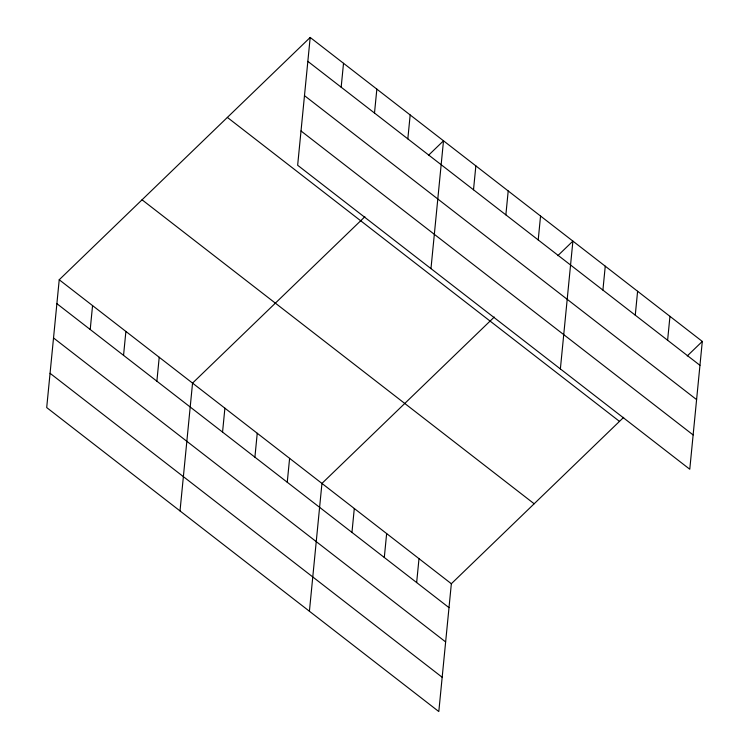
<?xml version="1.0" encoding="UTF-8"?>
<svg xmlns="http://www.w3.org/2000/svg" width="749" height="749" viewBox="0 0 749 749"><rect width="100%" height="100%" fill="white"/><g stroke="black" fill="none" stroke-linecap="round" stroke-linejoin="round"><path stroke-width="1.12" d="M310.189 37.45L297.653 165.267L689.773 469.239L702.3 341.422L310.189 37.45L59.227 279.761L46.7 407.578L438.811 711.55L451.347 583.733L623.674 417.343M90.217 329.504L92.558 305.601M123.548 355.344L125.888 331.442M156.878 381.185L159.219 357.273M180.013 510.93L192.549 383.113L364.875 216.723M222.556 432.098L224.897 408.196M254.903 457.18L257.244 433.268M287.251 482.253L289.601 458.351M341.169 87.193L343.519 63.29M309.412 611.24L321.948 483.423L494.274 317.033M374.5 113.033L376.85 89.122M351.955 532.408L354.296 508.505M407.831 138.874L410.171 114.962M384.303 557.49L386.643 533.578M430.975 268.619L443.502 140.803L428.447 155.343M416.65 582.563L419 558.66M473.508 189.787L475.858 165.875M505.865 214.86L508.206 190.958M538.213 239.942L540.553 216.03M560.374 368.929L572.901 241.112L557.846 255.652M602.908 290.097L605.258 266.185M635.264 315.17L637.605 291.267M667.612 340.252L669.952 316.34M687.245 355.962L702.3 341.422M307.839 61.362L699.959 365.325M304.478 95.647L696.598 399.62M301.014 130.972L693.134 434.944M227.368 117.415L619.489 421.387M142.048 199.796L534.159 503.768M59.227 279.761L451.347 583.733M56.887 303.673L449.007 607.645M53.525 337.958L445.636 641.93M50.061 373.292L442.172 677.265"/></g></svg>
